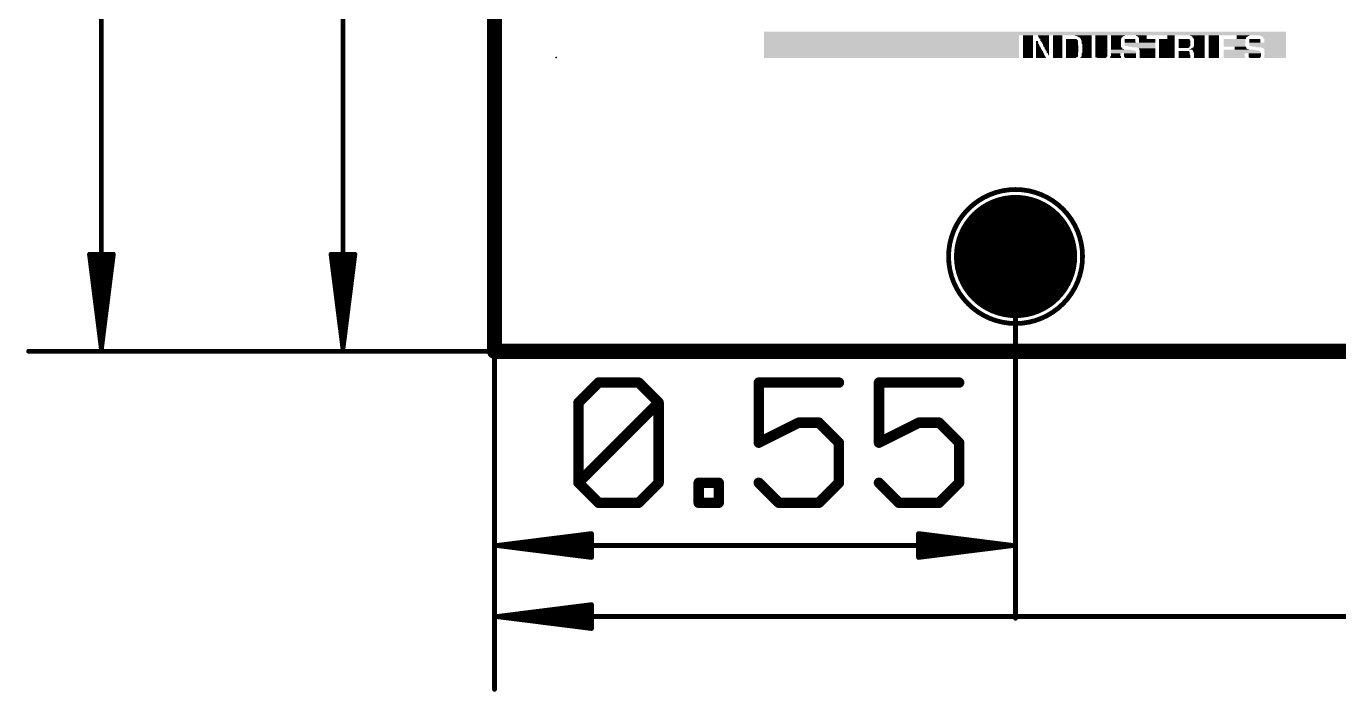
# Model space of a CAD drawing. Extents: x -15 to 76.8, y -9.1 to 59.1.
# Drawn here: x -12.56 to 22.64, y -9.13 to 8.71 of the extents above; entities that cross this region are included whole.
import ezdxf

# ---------------------------------------------------------------- set-up
doc = ezdxf.new("R2010")
doc.units = 0
for name, color, linetype in [('1', 12, 'CONTINUOUS'), ('16', 5, 'CONTINUOUS'), ('20', 53, 'CONTINUOUS'), ('21', 40, 'CONTINUOUS'), ('23', 53, 'CONTINUOUS'), ('29', 253, 'CONTINUOUS'), ('47', 253, 'CONTINUOUS'), ('51', 253, 'CONTINUOUS')]:
    doc.layers.add(name, color=color, linetype=linetype)

# ---------------------------------------------------------------- blocks, each defined once
blk = doc.blocks.new('RECT')
blk.add_solid([(-0.5, -0.5), (0.5, -0.5), (-0.5, 0.5), (0.5, 0.5)])

msp = doc.modelspace()

# ---------------------------------------------------------------- linework, layer by layer
at = {"layer": '1', "const_width": 0.4064}
for points in [[(0, 0), (0, 53.34)], [(68.58, 0), (0, 0)]]:
    msp.add_lwpolyline(points, dxfattribs=at)
at = {"layer": '1', "const_width": 0.2032}
for points in [[(0, 0.1016, 1), (0, -0.1016)], [(-0.1016, 0, 1), (0.1016, 0)]]:
    msp.add_lwpolyline(points, format="xyb", dxfattribs=at)
at = {"layer": '16', "const_width": 0.4064}
for points in [[(0, 0), (0, 53.34)], [(68.58, 0), (0, 0)]]:
    msp.add_lwpolyline(points, dxfattribs=at)
at = {"layer": '16', "const_width": 0.2032}
for points in [[(0, 0.1016, 1), (0, -0.1016)], [(-0.1016, 0, 1), (0.1016, 0)]]:
    msp.add_lwpolyline(points, format="xyb", dxfattribs=at)
at = {"layer": '20'}
for p, q in [((0, 53.34), (0, 0)), ((0, 0), (66.04, 0))]:
    msp.add_line(p, q, dxfattribs=at)
msp.add_circle((13.97, 2.54), 1.6, dxfattribs=at)
at = {"layer": '23'}
for p in [(1.651, 7.874), (0, 0)]:
    msp.add_point(p, dxfattribs=at)
at = {"layer": '29', "const_width": 1.6508}
msp.add_lwpolyline([(13.97, 1.7146, 1), (13.97, 3.3654, 1), (13.97, 1.7146)], format="xyb", dxfattribs=at)
at = {"layer": '47'}
for points, const_width in [([(-10.541, 0.065), (-10.541, 53.335)], 0.13), ([(-4.064, 39.94), (-4.064, 0.065)], 0.13), ([(-10.541, 0.065), (-10.8602, 2.6)], 0.13), ([(-10.8602, 2.6), (-10.2218, 2.6)], 0.13), ([(-10.541, 0.065), (-10.801, 2.6)], 0.13), ([(-10.541, 0.065), (-10.671, 2.6)], 0.13), ([(-10.2218, 2.6), (-10.541, 0.065)], 0.13), ([(-10.411, 2.6), (-10.541, 0.065)], 0.13), ([(-10.281, 2.6), (-10.541, 0.065)], 0.13), ([(-4.064, 0.065), (-4.3832, 2.6)], 0.13), ([(-4.3832, 2.6), (-3.7448, 2.6)], 0.13), ([(-4.064, 0.065), (-4.324, 2.6)], 0.13), ([(-4.064, 0.065), (-4.194, 2.6)], 0.13), ([(-3.7448, 2.6), (-4.064, 0.065)], 0.13), ([(-3.934, 2.6), (-4.064, 0.065)], 0.13), ([(-3.804, 2.6), (-4.064, 0.065)], 0.13), ([(0, 2.667), (0, -7.157)], 0.13), ([(13.97, 2.54), (13.97, -7.157)], 0.13), ([(0, 0), (-12.491, 0)], 0.13), ([(0, 0), (-6.014, 0)], 0.13), ([(0, 0), (0, -9.062)], 0.13), ([(2.2512, -1.3762), (2.7884, -0.8389)], 0.2794), ([(2.7884, -0.8389), (3.8629, -0.8389)], 0.2794), ([(3.8629, -0.8389), (4.4001, -1.3762)], 0.2794), ([(9.2342, -0.8389), (7.0853, -0.8389)], 0.2794), ([(7.0853, -0.8389), (7.0853, -2.4506)], 0.2794), ([(12.457, -0.8389), (10.3081, -0.8389)], 0.2794), ([(10.3081, -0.8389), (10.3081, -2.4506)], 0.2794), ([(2.2512, -3.5251), (2.2512, -1.3762)], 0.2794), ([(2.2512, -3.5251), (4.4001, -1.3762)], 0.2794), ([(4.4001, -1.3762), (4.4001, -3.5251)], 0.2794), ([(7.0853, -2.4506), (8.1598, -1.9134)], 0.2794), ([(8.1598, -1.9134), (8.697, -1.9134)], 0.2794), ([(8.697, -1.9134), (9.2342, -2.4506)], 0.2794), ([(10.3081, -2.4506), (11.3825, -1.9134)], 0.2794), ([(11.3825, -1.9134), (11.9197, -1.9134)], 0.2794), ([(11.9197, -1.9134), (12.457, -2.4506)], 0.2794), ([(9.2342, -2.4506), (9.2342, -3.5251)], 0.2794), ([(12.457, -2.4506), (12.457, -3.5251)], 0.2794), ([(2.7884, -4.0623), (2.2512, -3.5251)], 0.2794), ([(4.4001, -3.5251), (3.8629, -4.0623)], 0.2794), ([(5.4739, -4.0623), (5.4739, -3.5251)], 0.2794), ([(5.4739, -3.5251), (6.0112, -3.5251)], 0.2794), ([(6.0112, -3.5251), (6.0112, -4.0623)], 0.2794), ([(7.6225, -4.0623), (7.0853, -3.5251)], 0.2794), ([(9.2342, -3.5251), (8.697, -4.0623)], 0.2794), ([(10.8453, -4.0623), (10.3081, -3.5251)], 0.2794), ([(12.457, -3.5251), (11.9197, -4.0623)], 0.2794), ([(3.8629, -4.0623), (2.7884, -4.0623)], 0.2794), ([(6.0112, -4.0623), (5.4739, -4.0623)], 0.2794), ([(8.697, -4.0623), (7.6225, -4.0623)], 0.2794), ([(11.9197, -4.0623), (10.8453, -4.0623)], 0.2794), ([(0.065, -5.207), (2.6, -4.8878)], 0.13), ([(0.065, -5.207), (2.6, -4.947)], 0.13), ([(2.6, -4.8878), (2.6, -5.5262)], 0.13), ([(13.905, -5.207), (11.37, -4.8878)], 0.13), ([(11.37, -4.8878), (11.37, -5.5262)], 0.13), ([(13.905, -5.207), (11.37, -4.947)], 0.13), ([(0.065, -5.207), (2.6, -5.077)], 0.13), ([(0.065, -5.207), (13.905, -5.207)], 0.13), ([(2.6, -5.5262), (0.065, -5.207)], 0.13), ([(2.6, -5.337), (0.065, -5.207)], 0.13), ([(2.6, -5.467), (0.065, -5.207)], 0.13), ([(13.905, -5.207), (11.37, -5.077)], 0.13), ([(11.37, -5.5262), (13.905, -5.207)], 0.13), ([(11.37, -5.337), (13.905, -5.207)], 0.13), ([(11.37, -5.467), (13.905, -5.207)], 0.13), ([(0.065, -7.112), (2.6, -6.7928)], 0.13), ([(0.065, -7.112), (2.6, -6.852)], 0.13), ([(0.065, -7.112), (2.6, -6.982)], 0.13), ([(2.6, -6.7928), (2.6, -7.4312)], 0.13), ([(0.065, -7.112), (68.535, -7.112)], 0.13), ([(2.6, -7.4312), (0.065, -7.112)], 0.13), ([(2.6, -7.242), (0.065, -7.112)], 0.13), ([(2.6, -7.372), (0.065, -7.112)], 0.13)]:
    msp.add_lwpolyline(points, dxfattribs=dict(at, const_width=const_width))
for points, const_width in [([(-10.828, 2.6041, 1), (-10.8925, 2.5959)], 0.065), ([(-10.8602, 2.6325, 1), (-10.8602, 2.5675)], 0.065), ([(-10.7687, 2.6033, 1), (-10.8333, 2.5967)], 0.065), ([(-10.6385, 2.6017, 1), (-10.7035, 2.5983)], 0.065), ([(-10.3785, 2.5983, 1), (-10.4435, 2.6017)], 0.065), ([(-10.2487, 2.5967, 1), (-10.3133, 2.6033)], 0.065), ([(-10.1895, 2.5959, 1), (-10.254, 2.6041)], 0.065), ([(-10.2218, 2.5675, 1), (-10.2218, 2.6325)], 0.065), ([(-4.351, 2.6041, 1), (-4.4155, 2.5959)], 0.065), ([(-4.3832, 2.6325, 1), (-4.3832, 2.5675)], 0.065), ([(-4.2917, 2.6033, 1), (-4.3563, 2.5967)], 0.065), ([(-4.1615, 2.6017, 1), (-4.2265, 2.5983)], 0.065), ([(-3.9015, 2.5983, 1), (-3.9665, 2.6017)], 0.065), ([(-3.7717, 2.5967, 1), (-3.8363, 2.6033)], 0.065), ([(-3.7125, 2.5959, 1), (-3.777, 2.6041)], 0.065), ([(-3.7448, 2.5675, 1), (-3.7448, 2.6325)], 0.065), ([(0.0325, 2.667, 1), (-0.0325, 2.667)], 0.065), ([(14.0025, 2.54, 1), (13.9375, 2.54)], 0.065), ([(-12.491, 0.0325, 1), (-12.491, -0.0325)], 0.065), ([(-10.5732, 0.0691, 1), (-10.5088, 0.0609)], 0.065), ([(-10.5733, 0.0683, 1), (-10.5087, 0.0617)], 0.065), ([(-10.5735, 0.0633, 1), (-10.5085, 0.0667)], 0.065), ([(-10.5735, 0.0667, 1), (-10.5085, 0.0633)], 0.065), ([(-10.5735, 0.065, 1), (-10.5085, 0.065)], 0.065), ([(-10.5733, 0.0617, 1), (-10.5087, 0.0683)], 0.065), ([(-10.5732, 0.0609, 1), (-10.5088, 0.0691)], 0.065), ([(-6.014, 0.0325, 1), (-6.014, -0.0325)], 0.065), ([(-4.0962, 0.0691, 1), (-4.0318, 0.0609)], 0.065), ([(-4.0963, 0.0683, 1), (-4.0317, 0.0617)], 0.065), ([(-4.0965, 0.0633, 1), (-4.0315, 0.0667)], 0.065), ([(-4.0965, 0.0667, 1), (-4.0315, 0.0633)], 0.065), ([(-4.0965, 0.065, 1), (-4.0315, 0.065)], 0.065), ([(-4.0963, 0.0617, 1), (-4.0317, 0.0683)], 0.065), ([(-4.0962, 0.0609, 1), (-4.0318, 0.0691)], 0.065), ([(0.0325, 0, 1), (-0.0325, 0)], 0.065), ([(0, -0.0325, 1), (0, 0.0325)], 0.065), ([(0, -0.0325, 1), (0, 0.0325)], 0.065), ([(2.7884, -0.7691, 1), (2.7884, -0.9088)], 0.1397), ([(2.8378, -0.8883, 1), (2.739, -0.7896)], 0.1397), ([(3.9122, -0.7896, 1), (3.8135, -0.8883)], 0.1397), ([(3.8629, -0.9088, 1), (3.8629, -0.7691)], 0.1397), ([(7.0853, -0.7691, 1), (7.0853, -0.9088)], 0.1397), ([(7.1552, -0.8389, 1), (7.0155, -0.8389)], 0.1397), ([(9.2342, -0.9088, 1), (9.2342, -0.7691)], 0.1397), ([(10.3779, -0.8389, 1), (10.2382, -0.8389)], 0.1397), ([(10.3081, -0.7691, 1), (10.3081, -0.9088)], 0.1397), ([(12.457, -0.9088, 1), (12.457, -0.7691)], 0.1397), ([(2.321, -1.3762, 1), (2.1813, -1.3762)], 0.1397), ([(2.2018, -1.3268, 1), (2.3006, -1.4256)], 0.1397), ([(4.4699, -1.3762, 1), (4.3302, -1.3762)], 0.1397), ([(4.4495, -1.4256, 1), (4.3507, -1.3268)], 0.1397), ([(4.3507, -1.4256, 1), (4.4495, -1.3268)], 0.1397), ([(8.1598, -1.8435, 1), (8.1598, -1.9832)], 0.1397), ([(8.191, -1.9759, 1), (8.1285, -1.8509)], 0.1397), ([(8.7464, -1.864, 1), (8.6476, -1.9628)], 0.1397), ([(8.697, -1.9832, 1), (8.697, -1.8435)], 0.1397), ([(11.3825, -1.8435, 1), (11.3825, -1.9832)], 0.1397), ([(11.4137, -1.9759, 1), (11.3513, -1.8509)], 0.1397), ([(11.9691, -1.864, 1), (11.8703, -1.9628)], 0.1397), ([(11.9197, -1.9832, 1), (11.9197, -1.8435)], 0.1397), ([(7.0541, -2.3881, 1), (7.1165, -2.5131)], 0.1397), ([(7.0155, -2.4506, 1), (7.1552, -2.4506)], 0.1397), ([(9.3041, -2.4506, 1), (9.1644, -2.4506)], 0.1397), ([(9.1848, -2.5, 1), (9.2836, -2.4012)], 0.1397), ([(10.2768, -2.3881, 1), (10.3393, -2.5131)], 0.1397), ([(10.2382, -2.4506, 1), (10.3779, -2.4506)], 0.1397), ([(12.5268, -2.4506, 1), (12.3871, -2.4506)], 0.1397), ([(12.4076, -2.5, 1), (12.5064, -2.4012)], 0.1397), ([(2.1813, -3.5251, 1), (2.321, -3.5251)], 0.1397), ([(2.3006, -3.4757, 1), (2.2018, -3.5745)], 0.1397), ([(2.2018, -3.4757, 1), (2.3006, -3.5745)], 0.1397), ([(4.3302, -3.5251, 1), (4.4699, -3.5251)], 0.1397), ([(4.4495, -3.5745, 1), (4.3507, -3.4757)], 0.1397), ([(5.5438, -3.5251, 1), (5.4041, -3.5251)], 0.1397), ([(5.4739, -3.4552, 1), (5.4739, -3.5949)], 0.1397), ([(6.081, -3.5251, 1), (5.9413, -3.5251)], 0.1397), ([(6.0112, -3.5949, 1), (6.0112, -3.4552)], 0.1397), ([(7.1347, -3.4757, 1), (7.0359, -3.5745)], 0.1397), ([(9.1644, -3.5251, 1), (9.3041, -3.5251)], 0.1397), ([(9.2836, -3.5745, 1), (9.1848, -3.4757)], 0.1397), ([(10.3574, -3.4757, 1), (10.2587, -3.5745)], 0.1397), ([(12.3871, -3.5251, 1), (12.5268, -3.5251)], 0.1397), ([(12.5064, -3.5745, 1), (12.4076, -3.4757)], 0.1397), ([(2.7884, -3.9925, 1), (2.7884, -4.1322)], 0.1397), ([(2.739, -4.1117, 1), (2.8378, -4.0129)], 0.1397), ([(3.8135, -4.0129, 1), (3.9122, -4.1117)], 0.1397), ([(3.8629, -4.1322, 1), (3.8629, -3.9925)], 0.1397), ([(5.4739, -3.9925, 1), (5.4739, -4.1322)], 0.1397), ([(5.4041, -4.0623, 1), (5.5438, -4.0623)], 0.1397), ([(5.9413, -4.0623, 1), (6.081, -4.0623)], 0.1397), ([(6.0112, -4.1322, 1), (6.0112, -3.9925)], 0.1397), ([(7.6225, -3.9925, 1), (7.6225, -4.1322)], 0.1397), ([(7.5731, -4.1117, 1), (7.6719, -4.0129)], 0.1397), ([(8.6476, -4.0129, 1), (8.7464, -4.1117)], 0.1397), ([(8.697, -4.1322, 1), (8.697, -3.9925)], 0.1397), ([(10.8453, -3.9925, 1), (10.8453, -4.1322)], 0.1397), ([(10.7959, -4.1117, 1), (10.8947, -4.0129)], 0.1397), ([(11.8703, -4.0129, 1), (11.9691, -4.1117)], 0.1397), ([(11.9197, -4.1322, 1), (11.9197, -3.9925)], 0.1397), ([(2.6325, -4.8878, 1), (2.5675, -4.8878)], 0.065), ([(2.6041, -4.92, 1), (2.5959, -4.8555)], 0.065), ([(2.6033, -4.9793, 1), (2.5967, -4.9147)], 0.065), ([(11.3741, -4.8555, 1), (11.3659, -4.92)], 0.065), ([(11.4025, -4.8878, 1), (11.3375, -4.8878)], 0.065), ([(11.3733, -4.9147, 1), (11.3667, -4.9793)], 0.065), ([(0.065, -5.1745, 1), (0.065, -5.2395)], 0.065), ([(0.0691, -5.1748, 1), (0.0609, -5.2392)], 0.065), ([(0.0633, -5.1745, 1), (0.0667, -5.2395)], 0.065), ([(0.0667, -5.1745, 1), (0.0633, -5.2395)], 0.065), ([(0.0683, -5.1747, 1), (0.0617, -5.2393)], 0.065), ([(0.0617, -5.1747, 1), (0.0683, -5.2393)], 0.065), ([(0.0609, -5.1748, 1), (0.0691, -5.2392)], 0.065), ([(2.6017, -5.1095, 1), (2.5983, -5.0445)], 0.065), ([(2.5983, -5.3695, 1), (2.6017, -5.3045)], 0.065), ([(11.3717, -5.0445, 1), (11.3683, -5.1095)], 0.065), ([(11.3683, -5.3045, 1), (11.3717, -5.3695)], 0.065), ([(13.9091, -5.2392, 1), (13.9009, -5.1748)], 0.065), ([(13.9009, -5.2392, 1), (13.9091, -5.1748)], 0.065), ([(13.9083, -5.2393, 1), (13.9017, -5.1747)], 0.065), ([(13.9017, -5.2393, 1), (13.9083, -5.1747)], 0.065), ([(13.9033, -5.2395, 1), (13.9067, -5.1745)], 0.065), ([(13.9067, -5.2395, 1), (13.9033, -5.1745)], 0.065), ([(13.905, -5.2395, 1), (13.905, -5.1745)], 0.065), ([(2.5675, -5.5262, 1), (2.6325, -5.5262)], 0.065), ([(2.5959, -5.5585, 1), (2.6041, -5.494)], 0.065), ([(2.5967, -5.4993, 1), (2.6033, -5.4347)], 0.065), ([(11.3667, -5.4347, 1), (11.3733, -5.4993)], 0.065), ([(11.3659, -5.494, 1), (11.3741, -5.5585)], 0.065), ([(11.3375, -5.5262, 1), (11.4025, -5.5262)], 0.065), ([(2.6325, -6.7928, 1), (2.5675, -6.7928)], 0.065), ([(2.6041, -6.825, 1), (2.5959, -6.7605)], 0.065), ([(2.6033, -6.8843, 1), (2.5967, -6.8197)], 0.065), ([(2.6017, -7.0145, 1), (2.5983, -6.9495)], 0.065), ([(-0.0325, -7.157, 1), (0.0325, -7.157)], 0.065), ([(0.065, -7.0795, 1), (0.065, -7.1445)], 0.065), ([(0.0691, -7.0798, 1), (0.0609, -7.1442)], 0.065), ([(0.0633, -7.0795, 1), (0.0667, -7.1445)], 0.065), ([(0.0667, -7.0795, 1), (0.0633, -7.1445)], 0.065), ([(0.0683, -7.0797, 1), (0.0617, -7.1443)], 0.065), ([(0.0617, -7.0797, 1), (0.0683, -7.1443)], 0.065), ([(0.0609, -7.0798, 1), (0.0691, -7.1442)], 0.065), ([(2.5959, -7.4635, 1), (2.6041, -7.399)], 0.065), ([(2.5967, -7.4043, 1), (2.6033, -7.3397)], 0.065), ([(2.5983, -7.2745, 1), (2.6017, -7.2095)], 0.065), ([(13.9375, -7.157, 1), (14.0025, -7.157)], 0.065), ([(2.5675, -7.4312, 1), (2.6325, -7.4312)], 0.065), ([(-0.0325, -9.062, 1), (0.0325, -9.062)], 0.065)]:
    msp.add_lwpolyline(points, format="xyb", dxfattribs=dict(at, const_width=const_width))
at = {"layer": '51'}
for p, q in [((0, 53.34), (0, 0)), ((0, 0), (66.04, 0))]:
    msp.add_line(p, q, dxfattribs=at)
at = {"layer": '51', "const_width": 0.127}
msp.add_lwpolyline([(13.97, 0.744, 1), (13.97, 4.336, 1), (13.97, 0.744)], format="xyb", dxfattribs=at)

# ---------------------------------------------------------------- block references
at = {"layer": '21'}
for p, xscale, yscale in [((10.6448, 8.4608), 6.8397, 0.0167), ((10.6448, 8.444), 6.8397, 0.0168), ((14.224, 8.5613), 13.998, 0.0168), ((14.224, 8.5446), 13.998, 0.0167), ((14.224, 8.5278), 13.998, 0.0168), ((14.224, 8.5111), 13.998, 0.0167), ((14.224, 8.4943), 13.998, 0.0168), ((14.224, 8.4775), 13.998, 0.0168), ((14.2995, 8.4608), 0.2683, 0.0167), ((14.2995, 8.444), 0.2683, 0.0168), ((14.7186, 8.4608), 0.3017, 0.0167), ((14.7269, 8.444), 0.285, 0.0168), ((15.0958, 8.4608), 0.2515, 0.0167), ((15.0958, 8.444), 0.2515, 0.0168), ((15.7915, 8.4608), 0.4359, 0.0167), ((15.8166, 8.444), 0.3856, 0.0168), ((16.2692, 8.4608), 0.3185, 0.0167), ((16.2692, 8.444), 0.3185, 0.0168), ((16.7135, 8.4608), 0.3688, 0.0167), ((16.6967, 8.444), 0.3352, 0.0168), ((17.3421, 8.4608), 0.285, 0.0167), ((17.3589, 8.444), 0.2515, 0.0168), ((18.1384, 8.4608), 0.2012, 0.0167), ((18.1384, 8.444), 0.2012, 0.0168), ((18.8509, 8.4608), 0.3856, 0.0167), ((18.8677, 8.444), 0.3521, 0.0168), ((19.2867, 8.4608), 0.285, 0.0167), ((19.2867, 8.444), 0.285, 0.0168), ((20.0663, 8.4608), 0.3353, 0.0167), ((20.0495, 8.444), 0.3018, 0.0168), ((20.8793, 8.4608), 0.6874, 0.0167), ((20.8961, 8.444), 0.6538, 0.0168), ((10.6448, 8.4272), 6.8397, 0.0168), ((10.6448, 8.4105), 6.8397, 0.0167), ((10.6448, 8.3937), 6.8397, 0.0168), ((10.6448, 8.3769), 6.8397, 0.0168), ((10.6448, 8.3602), 6.8397, 0.0167), ((10.6448, 8.3434), 6.8397, 0.0168), ((10.6448, 8.3266), 6.8397, 0.0168), ((10.6448, 8.3099), 6.8397, 0.0167), ((10.6448, 8.2931), 6.8397, 0.0168), ((10.6448, 8.2764), 6.8397, 0.0167), ((10.6448, 8.2596), 6.8397, 0.0168), ((10.6448, 8.2428), 6.8397, 0.0168), ((10.6448, 8.2261), 6.8397, 0.0167), ((10.6448, 8.2093), 6.8397, 0.0168), ((10.6448, 8.1925), 6.8397, 0.0168), ((10.6448, 8.1758), 6.8397, 0.0167), ((10.6448, 8.159), 6.8397, 0.0168), ((10.6448, 8.1422), 6.8397, 0.0168), ((10.6448, 8.1255), 6.8397, 0.0167), ((10.6448, 8.1087), 6.8397, 0.0168), ((10.6448, 8.092), 6.8397, 0.0167), ((14.2995, 8.4272), 0.2683, 0.0168), ((14.2995, 8.4105), 0.2683, 0.0167), ((14.2995, 8.3937), 0.2683, 0.0168), ((14.2995, 8.3769), 0.2683, 0.0168), ((14.2995, 8.3602), 0.2683, 0.0167), ((14.2995, 8.3434), 0.2683, 0.0168), ((14.2995, 8.3266), 0.2683, 0.0168), ((14.2995, 8.3099), 0.2683, 0.0167), ((14.2995, 8.2931), 0.2683, 0.0168), ((14.2995, 8.2764), 0.2683, 0.0167), ((14.2995, 8.2596), 0.2683, 0.0168), ((14.2995, 8.2428), 0.2683, 0.0168), ((14.2995, 8.2261), 0.2683, 0.0167), ((14.2995, 8.2093), 0.2683, 0.0168), ((14.2995, 8.1925), 0.2683, 0.0168), ((14.2995, 8.1758), 0.2683, 0.0167), ((14.2995, 8.159), 0.2683, 0.0168), ((14.2995, 8.1422), 0.2683, 0.0168), ((14.2995, 8.1255), 0.2683, 0.0167), ((14.2995, 8.1087), 0.2683, 0.0168), ((14.2995, 8.092), 0.2683, 0.0167), ((14.5509, 8.2596), 0.067, 0.0168), ((14.5509, 8.2428), 0.067, 0.0168), ((14.5593, 8.2261), 0.0838, 0.0167), ((14.5593, 8.2093), 0.0838, 0.0168), ((14.5677, 8.1925), 0.1006, 0.0168), ((14.5677, 8.1758), 0.1006, 0.0167), ((14.5928, 8.092), 0.1508, 0.0167), ((14.5426, 8.3099), 0.0503, 0.0167), ((14.5426, 8.2931), 0.0503, 0.0168), ((14.5426, 8.2764), 0.0503, 0.0167), ((14.5761, 8.159), 0.1173, 0.0168), ((14.5761, 8.1422), 0.1173, 0.0168), ((14.5845, 8.1255), 0.1341, 0.0167), ((14.5845, 8.1087), 0.1341, 0.0168), ((14.7269, 8.4272), 0.285, 0.0168), ((14.7353, 8.4105), 0.2682, 0.0167), ((14.7353, 8.3937), 0.2682, 0.0168), ((14.7437, 8.3769), 0.2514, 0.0168), ((14.7521, 8.3602), 0.2347, 0.0167), ((14.7521, 8.3434), 0.2347, 0.0168), ((14.7521, 8.3266), 0.2347, 0.0168), ((14.7605, 8.3099), 0.2179, 0.0167), ((14.7688, 8.2931), 0.2012, 0.0168), ((14.7688, 8.2764), 0.2012, 0.0167), ((14.7772, 8.2596), 0.1844, 0.0168), ((14.7772, 8.2428), 0.1844, 0.0168), ((14.7856, 8.2261), 0.1676, 0.0167), ((14.7856, 8.2093), 0.1676, 0.0168), ((14.794, 8.1925), 0.1509, 0.0168), ((14.794, 8.1758), 0.1509, 0.0167), ((14.8024, 8.159), 0.1341, 0.0168), ((14.8108, 8.1422), 0.1173, 0.0168), ((14.8108, 8.1255), 0.1173, 0.0167), ((14.8108, 8.1087), 0.1173, 0.0168), ((14.8191, 8.092), 0.1006, 0.0167), ((15.0958, 8.4272), 0.2515, 0.0168), ((15.0958, 8.4105), 0.2515, 0.0167), ((15.0958, 8.3937), 0.2515, 0.0168), ((15.0958, 8.3769), 0.2515, 0.0168), ((15.0958, 8.3602), 0.2515, 0.0167), ((15.0958, 8.3434), 0.2515, 0.0168), ((15.0958, 8.3266), 0.2515, 0.0168), ((15.0958, 8.3099), 0.2515, 0.0167), ((15.0958, 8.2931), 0.2515, 0.0168), ((15.0958, 8.2764), 0.2515, 0.0167), ((15.0958, 8.2596), 0.2515, 0.0168), ((15.0958, 8.2428), 0.2515, 0.0168), ((15.0958, 8.2261), 0.2515, 0.0167), ((15.0958, 8.2093), 0.2515, 0.0168), ((15.0958, 8.1925), 0.2515, 0.0168), ((15.0958, 8.1758), 0.2515, 0.0167), ((15.0958, 8.159), 0.2515, 0.0168), ((15.0958, 8.1422), 0.2515, 0.0168), ((15.0958, 8.1255), 0.2515, 0.0167), ((15.0958, 8.1087), 0.2515, 0.0168), ((15.0958, 8.092), 0.2515, 0.0167), ((15.4645, 8.3602), 0.285, 0.0167), ((15.4729, 8.3434), 0.3018, 0.0168), ((15.4813, 8.3266), 0.3186, 0.0168), ((15.4813, 8.3099), 0.3186, 0.0167), ((15.4813, 8.2931), 0.3186, 0.0168), ((15.4813, 8.2764), 0.3186, 0.0167), ((15.4813, 8.2596), 0.3186, 0.0168), ((15.4813, 8.2428), 0.3186, 0.0168), ((15.4813, 8.2261), 0.3186, 0.0167), ((15.4813, 8.2093), 0.3186, 0.0168), ((15.4897, 8.1925), 0.3353, 0.0168), ((15.4897, 8.1758), 0.3353, 0.0167), ((15.4897, 8.159), 0.3353, 0.0168), ((15.4897, 8.1422), 0.3353, 0.0168), ((15.4897, 8.1255), 0.3353, 0.0167), ((15.4897, 8.1087), 0.3353, 0.0168), ((15.4897, 8.092), 0.3353, 0.0167), ((15.8334, 8.4272), 0.3521, 0.0168), ((15.8502, 8.4105), 0.3185, 0.0167), ((15.8585, 8.3937), 0.3018, 0.0168), ((15.8585, 8.3769), 0.3018, 0.0168), ((15.8669, 8.3602), 0.285, 0.0167), ((15.8669, 8.3434), 0.285, 0.0168), ((15.8753, 8.3266), 0.2683, 0.0168), ((15.8753, 8.3099), 0.2683, 0.0167), ((15.8753, 8.2931), 0.2683, 0.0168), ((15.8753, 8.2764), 0.2683, 0.0167), ((15.8753, 8.2596), 0.2683, 0.0168), ((15.8753, 8.2428), 0.2683, 0.0168), ((15.8837, 8.2261), 0.2515, 0.0167), ((15.8837, 8.2093), 0.2515, 0.0168), ((15.8837, 8.1925), 0.2515, 0.0168), ((15.8837, 8.1758), 0.2515, 0.0167), ((15.8837, 8.159), 0.2515, 0.0168), ((15.8837, 8.1422), 0.2515, 0.0168), ((15.8837, 8.1255), 0.2515, 0.0167), ((15.8837, 8.1087), 0.2515, 0.0168), ((15.8837, 8.092), 0.2515, 0.0167), ((16.2692, 8.4272), 0.3185, 0.0168), ((16.2692, 8.4105), 0.3185, 0.0167), ((16.2692, 8.3937), 0.3185, 0.0168), ((16.2692, 8.3769), 0.3185, 0.0168), ((16.2692, 8.3602), 0.3185, 0.0167), ((16.2692, 8.3434), 0.3185, 0.0168), ((16.2692, 8.3266), 0.3185, 0.0168), ((16.2692, 8.3099), 0.3185, 0.0167), ((16.2692, 8.2931), 0.3185, 0.0168), ((16.2692, 8.2764), 0.3185, 0.0167), ((16.2692, 8.2596), 0.3185, 0.0168), ((16.2692, 8.2428), 0.3185, 0.0168), ((16.2692, 8.2261), 0.3185, 0.0167), ((16.2692, 8.2093), 0.3185, 0.0168), ((16.2692, 8.1925), 0.3185, 0.0168), ((16.2692, 8.1758), 0.3185, 0.0167), ((16.2692, 8.159), 0.3185, 0.0168), ((16.2692, 8.1422), 0.3185, 0.0168), ((16.2692, 8.1255), 0.3185, 0.0167), ((16.2692, 8.1087), 0.3185, 0.0168), ((16.2692, 8.092), 0.3185, 0.0167), ((16.6715, 8.4105), 0.2849, 0.0167), ((16.6715, 8.3937), 0.2849, 0.0168), ((16.6632, 8.3769), 0.2682, 0.0168), ((16.6632, 8.3602), 0.2682, 0.0167), ((16.6632, 8.3434), 0.2682, 0.0168), ((16.6632, 8.3266), 0.2682, 0.0168), ((16.6632, 8.3099), 0.2682, 0.0167), ((16.6632, 8.2931), 0.2682, 0.0168), ((16.6632, 8.2764), 0.2682, 0.0167), ((16.6632, 8.2596), 0.2682, 0.0168), ((16.6632, 8.2428), 0.2682, 0.0168), ((16.6632, 8.2261), 0.2682, 0.0167), ((16.6632, 8.2093), 0.2682, 0.0168), ((16.6632, 8.1925), 0.2682, 0.0168), ((16.6632, 8.1758), 0.2682, 0.0167), ((16.6632, 8.159), 0.2682, 0.0168), ((16.6715, 8.1422), 0.2849, 0.0168), ((16.7051, 8.092), 0.352, 0.0167), ((16.68, 8.4272), 0.3017, 0.0168), ((16.68, 8.1255), 0.3017, 0.0167), ((16.68, 8.1087), 0.3017, 0.0168), ((17.3086, 8.2596), 0.8214, 0.0168), ((17.3086, 8.2428), 0.8214, 0.0168), ((17.3086, 8.2261), 0.8214, 0.0167), ((17.3086, 8.2093), 0.8214, 0.0168), ((17.3086, 8.1925), 0.8214, 0.0168), ((17.0404, 8.3602), 0.2849, 0.0167), ((17.0404, 8.3434), 0.2849, 0.0168), ((17.0404, 8.3266), 0.2849, 0.0168), ((17.0404, 8.3099), 0.2849, 0.0167), ((17.0404, 8.2931), 0.2849, 0.0168), ((17.0488, 8.2764), 0.3017, 0.0167), ((17.3505, 8.1758), 0.7376, 0.0167), ((17.4008, 8.159), 0.637, 0.0168), ((17.4762, 8.1422), 0.4862, 0.0168), ((17.3673, 8.4272), 0.2347, 0.0168), ((17.3757, 8.4105), 0.2179, 0.0167), ((17.493, 8.1255), 0.4526, 0.0167), ((17.384, 8.3937), 0.2012, 0.0168), ((17.384, 8.3769), 0.2012, 0.0168), ((17.5014, 8.3602), 0.4359, 0.0167), ((17.5014, 8.3434), 0.4359, 0.0168), ((17.5014, 8.3266), 0.4359, 0.0168), ((17.5014, 8.3099), 0.4359, 0.0167), ((17.5014, 8.2931), 0.4359, 0.0168), ((17.5014, 8.2764), 0.4359, 0.0167), ((17.5014, 8.1087), 0.4359, 0.0168), ((17.5014, 8.092), 0.4359, 0.0167), ((18.0295, 8.3602), 0.4191, 0.0167), ((18.0295, 8.3434), 0.4191, 0.0168), ((18.0295, 8.3266), 0.4191, 0.0168), ((18.0295, 8.3099), 0.4191, 0.0167), ((18.0295, 8.2931), 0.4191, 0.0168), ((18.0295, 8.2764), 0.4191, 0.0167), ((18.0295, 8.2596), 0.4191, 0.0168), ((18.0295, 8.2428), 0.4191, 0.0168), ((18.0295, 8.2261), 0.4191, 0.0167), ((18.0295, 8.2093), 0.4191, 0.0168), ((18.0295, 8.1925), 0.4191, 0.0168), ((18.0295, 8.1758), 0.4191, 0.0167), ((18.0295, 8.159), 0.4191, 0.0168), ((18.0295, 8.1422), 0.4191, 0.0168), ((18.0295, 8.1255), 0.4191, 0.0167), ((18.0295, 8.1087), 0.4191, 0.0168), ((18.0295, 8.092), 0.4191, 0.0167), ((18.1384, 8.4272), 0.2012, 0.0168), ((18.1384, 8.4105), 0.2012, 0.0167), ((18.1384, 8.3937), 0.2012, 0.0168), ((18.1384, 8.3769), 0.2012, 0.0168), ((18.4904, 8.3602), 0.3017, 0.0167), ((18.4904, 8.3434), 0.3017, 0.0168), ((18.4989, 8.3266), 0.3185, 0.0168), ((18.4989, 8.3099), 0.3185, 0.0167), ((18.4989, 8.2931), 0.3185, 0.0168), ((18.4989, 8.2764), 0.3185, 0.0167), ((18.4989, 8.2596), 0.3185, 0.0168), ((18.4989, 8.2428), 0.3185, 0.0168), ((18.4989, 8.2261), 0.3185, 0.0167), ((18.4989, 8.2093), 0.3185, 0.0168), ((18.4989, 8.1925), 0.3185, 0.0168), ((18.4904, 8.1758), 0.3017, 0.0167), ((18.4904, 8.159), 0.3017, 0.0168), ((18.4737, 8.1422), 0.2682, 0.0168), ((18.8425, 8.092), 0.4024, 0.0167), ((18.8592, 8.1087), 0.3689, 0.0168), ((18.876, 8.4272), 0.3353, 0.0168), ((18.876, 8.1255), 0.3353, 0.0167), ((18.8844, 8.4105), 0.3186, 0.0167), ((18.8844, 8.3937), 0.3186, 0.0168), ((18.8844, 8.1422), 0.3186, 0.0168), ((18.8928, 8.3769), 0.3018, 0.0168), ((18.8928, 8.1758), 0.3018, 0.0167), ((18.8928, 8.159), 0.3018, 0.0168), ((18.9012, 8.3602), 0.285, 0.0167), ((18.9012, 8.3434), 0.285, 0.0168), ((18.9012, 8.3266), 0.285, 0.0168), ((18.9012, 8.3099), 0.285, 0.0167), ((18.9012, 8.2931), 0.285, 0.0168), ((18.9012, 8.2764), 0.285, 0.0167), ((18.9012, 8.2596), 0.285, 0.0168), ((18.9012, 8.2428), 0.285, 0.0168), ((18.9012, 8.2261), 0.285, 0.0167), ((18.9012, 8.2093), 0.285, 0.0168), ((18.9012, 8.1925), 0.285, 0.0168), ((19.2867, 8.4272), 0.285, 0.0168), ((19.2867, 8.4105), 0.285, 0.0167), ((19.2867, 8.3937), 0.285, 0.0168), ((19.2867, 8.3769), 0.285, 0.0168), ((19.2867, 8.3602), 0.285, 0.0167), ((19.2867, 8.3434), 0.285, 0.0168), ((19.2867, 8.3266), 0.285, 0.0168), ((19.2867, 8.3099), 0.285, 0.0167), ((19.2867, 8.2931), 0.285, 0.0168), ((19.2867, 8.2764), 0.285, 0.0167), ((19.2867, 8.2596), 0.285, 0.0168), ((19.2867, 8.2428), 0.285, 0.0168), ((19.2867, 8.2261), 0.285, 0.0167), ((19.2867, 8.2093), 0.285, 0.0168), ((19.2867, 8.1925), 0.285, 0.0168), ((19.2867, 8.1758), 0.285, 0.0167), ((19.2867, 8.159), 0.285, 0.0168), ((19.2867, 8.1422), 0.285, 0.0168), ((19.2867, 8.1255), 0.285, 0.0167), ((19.2867, 8.1087), 0.285, 0.0168), ((19.2867, 8.092), 0.285, 0.0167), ((19.8483, 8.3602), 0.6035, 0.0167), ((19.8483, 8.1758), 0.6035, 0.0167), ((19.84, 8.3434), 0.5867, 0.0168), ((19.84, 8.3266), 0.5867, 0.0168), ((19.84, 8.3099), 0.5867, 0.0167), ((19.84, 8.2931), 0.5867, 0.0168), ((19.84, 8.2764), 0.5867, 0.0167), ((19.84, 8.2596), 0.5867, 0.0168), ((19.84, 8.2428), 0.5867, 0.0168), ((19.84, 8.2261), 0.5867, 0.0167), ((19.84, 8.2093), 0.5867, 0.0168), ((19.84, 8.1925), 0.5867, 0.0168), ((19.9992, 8.159), 0.3018, 0.0168), ((19.9992, 8.1422), 0.3018, 0.0168), ((20.0076, 8.1255), 0.3185, 0.0167), ((20.0076, 8.1087), 0.3185, 0.0168), ((20.0327, 8.092), 0.3688, 0.0167), ((20.0327, 8.4272), 0.2682, 0.0168), ((20.0244, 8.4105), 0.2515, 0.0167), ((20.0244, 8.3937), 0.2515, 0.0168), ((20.0244, 8.3769), 0.2515, 0.0168), ((20.3848, 8.3602), 0.3017, 0.0167), ((20.3848, 8.3434), 0.3017, 0.0168), ((20.3848, 8.3266), 0.3017, 0.0168), ((20.3848, 8.3099), 0.3017, 0.0167), ((20.3848, 8.2931), 0.3017, 0.0168), ((20.3848, 8.2764), 0.3017, 0.0167), ((20.7285, 8.2596), 0.9891, 0.0168), ((20.7285, 8.2428), 0.9891, 0.0168), ((20.7285, 8.2261), 0.9891, 0.0167), ((20.7285, 8.2093), 0.9891, 0.0168), ((20.7369, 8.1925), 0.9723, 0.0168), ((20.762, 8.1758), 0.922, 0.0167), ((20.8207, 8.159), 0.8047, 0.0168), ((20.8961, 8.1422), 0.6538, 0.0168), ((20.9129, 8.4272), 0.6203, 0.0168), ((20.9129, 8.4105), 0.6203, 0.0167), ((20.9129, 8.1255), 0.6203, 0.0167), ((20.9213, 8.3937), 0.6035, 0.0168), ((20.9213, 8.3769), 0.6035, 0.0168), ((20.9213, 8.1087), 0.6035, 0.0168), ((20.9296, 8.3602), 0.5868, 0.0167), ((20.9296, 8.3434), 0.5868, 0.0168), ((20.9296, 8.3266), 0.5868, 0.0168), ((20.9296, 8.3099), 0.5868, 0.0167), ((20.9296, 8.2931), 0.5868, 0.0168), ((20.9296, 8.2764), 0.5868, 0.0167), ((20.9296, 8.092), 0.5868, 0.0167), ((10.6448, 8.0752), 6.8397, 0.0168), ((10.6448, 8.0584), 6.8397, 0.0168), ((10.6448, 8.0417), 6.8397, 0.0167), ((10.6448, 8.0249), 6.8397, 0.0168), ((10.6448, 8.0081), 6.8397, 0.0168), ((10.6448, 7.9914), 6.8397, 0.0167), ((10.6448, 7.9746), 6.8397, 0.0168), ((10.6448, 7.9578), 6.8397, 0.0168), ((10.6448, 7.9411), 6.8397, 0.0167), ((10.6448, 7.9243), 6.8397, 0.0168), ((10.6448, 7.9075), 6.8397, 0.0168), ((10.6448, 7.8908), 6.8397, 0.0167), ((10.6448, 7.874), 6.8397, 0.0168), ((14.2995, 8.0752), 0.2683, 0.0168), ((14.2995, 8.0584), 0.2683, 0.0168), ((14.2995, 8.0417), 0.2683, 0.0167), ((14.2995, 8.0249), 0.2683, 0.0168), ((14.2995, 8.0081), 0.2683, 0.0168), ((14.2995, 7.9914), 0.2683, 0.0167), ((14.2995, 7.9746), 0.2683, 0.0168), ((14.2995, 7.9578), 0.2683, 0.0168), ((14.2995, 7.9411), 0.2683, 0.0167), ((14.2995, 7.9243), 0.2683, 0.0168), ((14.2995, 7.9075), 0.2683, 0.0168), ((14.2995, 7.8908), 0.2683, 0.0167), ((14.2995, 7.874), 0.2683, 0.0168), ((14.5928, 8.0752), 0.1508, 0.0168), ((14.6012, 8.0584), 0.1676, 0.0168), ((14.6096, 8.0417), 0.1844, 0.0167), ((14.6096, 8.0249), 0.1844, 0.0168), ((14.6431, 7.9075), 0.2514, 0.0168), ((14.6431, 7.8908), 0.2514, 0.0167), ((14.6515, 7.874), 0.2682, 0.0168), ((14.618, 8.0081), 0.2011, 0.0168), ((14.618, 7.9914), 0.2011, 0.0167), ((14.6264, 7.9746), 0.2179, 0.0168), ((14.6264, 7.9578), 0.2179, 0.0168), ((14.6348, 7.9411), 0.2347, 0.0167), ((14.6348, 7.9243), 0.2347, 0.0168), ((14.8191, 8.0752), 0.1006, 0.0168), ((14.8275, 8.0584), 0.0838, 0.0168), ((14.8359, 8.0417), 0.067, 0.0167), ((14.8359, 8.0249), 0.067, 0.0168), ((14.8359, 8.0081), 0.067, 0.0168), ((14.8443, 7.9914), 0.0503, 0.0167), ((14.8527, 7.9746), 0.0335, 0.0168), ((14.8527, 7.9578), 0.0335, 0.0168), ((14.8611, 7.9411), 0.0167, 0.0167), ((15.0958, 8.0752), 0.2515, 0.0168), ((15.0958, 8.0584), 0.2515, 0.0168), ((15.0958, 8.0417), 0.2515, 0.0167), ((15.0958, 8.0249), 0.2515, 0.0168), ((15.0958, 8.0081), 0.2515, 0.0168), ((15.0958, 7.9914), 0.2515, 0.0167), ((15.0958, 7.9746), 0.2515, 0.0168), ((15.0958, 7.9578), 0.2515, 0.0168), ((15.0958, 7.9411), 0.2515, 0.0167), ((15.0958, 7.9243), 0.2515, 0.0168), ((15.0958, 7.9075), 0.2515, 0.0168), ((15.0958, 7.8908), 0.2515, 0.0167), ((15.0958, 7.874), 0.2515, 0.0168), ((15.4897, 8.0752), 0.3353, 0.0168), ((15.4897, 8.0584), 0.3353, 0.0168), ((15.4897, 8.0417), 0.3353, 0.0167), ((15.4897, 8.0249), 0.3353, 0.0168), ((15.4813, 8.0081), 0.3186, 0.0168), ((15.4813, 7.9914), 0.3186, 0.0167), ((15.4813, 7.9746), 0.3186, 0.0168), ((15.4813, 7.9578), 0.3186, 0.0168), ((15.4813, 7.9411), 0.3186, 0.0167), ((15.4813, 7.9243), 0.3186, 0.0168), ((15.4813, 7.9075), 0.3186, 0.0168), ((15.4729, 7.8908), 0.3018, 0.0167), ((15.4562, 7.874), 0.2683, 0.0168), ((15.8585, 7.874), 0.3018, 0.0168), ((15.8669, 7.8908), 0.285, 0.0167), ((15.8753, 7.9914), 0.2683, 0.0167), ((15.8753, 7.9746), 0.2683, 0.0168), ((15.8753, 7.9578), 0.2683, 0.0168), ((15.8753, 7.9411), 0.2683, 0.0167), ((15.8753, 7.9243), 0.2683, 0.0168), ((15.8753, 7.9075), 0.2683, 0.0168), ((15.8837, 8.0752), 0.2515, 0.0168), ((15.8837, 8.0584), 0.2515, 0.0168), ((15.8837, 8.0417), 0.2515, 0.0167), ((15.8837, 8.0249), 0.2515, 0.0168), ((15.8837, 8.0081), 0.2515, 0.0168), ((16.2692, 8.0752), 0.3185, 0.0168), ((16.2692, 8.0584), 0.3185, 0.0168), ((16.2692, 8.0417), 0.3185, 0.0167), ((16.2692, 8.0249), 0.3185, 0.0168), ((16.2692, 8.0081), 0.3185, 0.0168), ((16.2692, 7.9914), 0.3185, 0.0167), ((16.2692, 7.9746), 0.3185, 0.0168), ((16.2692, 7.9578), 0.3185, 0.0168), ((16.2692, 7.9411), 0.3185, 0.0167), ((16.2692, 7.9243), 0.3185, 0.0168), ((16.2692, 7.9075), 0.3185, 0.0168), ((16.2609, 7.8908), 0.3017, 0.0167), ((16.2692, 7.874), 0.2514, 0.0168), ((16.6548, 7.9075), 0.285, 0.0168), ((16.6548, 7.8908), 0.285, 0.0167), ((16.6548, 7.874), 0.285, 0.0168), ((16.7973, 8.0752), 0.5364, 0.0168), ((16.8476, 8.0584), 0.637, 0.0168), ((16.6548, 7.9746), 0.2514, 0.0168), ((16.6548, 7.9578), 0.2514, 0.0168), ((16.6548, 7.9411), 0.2514, 0.0167), ((16.6548, 7.9243), 0.2514, 0.0168), ((16.8644, 8.0417), 0.6705, 0.0167), ((16.8644, 8.0249), 0.6705, 0.0168), ((16.8644, 8.0081), 0.6705, 0.0168), ((16.8644, 7.9914), 0.6705, 0.0167), ((17.0404, 7.9746), 0.3185, 0.0168), ((17.0404, 7.9578), 0.3185, 0.0168), ((17.0404, 7.9411), 0.3185, 0.0167), ((17.0404, 7.9243), 0.3185, 0.0168), ((17.0404, 7.9075), 0.3185, 0.0168), ((17.0488, 7.8908), 0.3017, 0.0167), ((17.0488, 7.874), 0.3017, 0.0168), ((17.5098, 8.0752), 0.4191, 0.0168), ((17.5098, 8.0584), 0.4191, 0.0168), ((17.5098, 8.0417), 0.4191, 0.0167), ((17.5098, 8.0249), 0.4191, 0.0168), ((17.5098, 8.0081), 0.4191, 0.0168), ((17.5098, 7.9914), 0.4191, 0.0167), ((17.5098, 7.9746), 0.4191, 0.0168), ((17.5098, 7.9578), 0.4191, 0.0168), ((17.5098, 7.9411), 0.4191, 0.0167), ((17.5098, 7.9243), 0.4191, 0.0168), ((17.5098, 7.9075), 0.4191, 0.0168), ((17.5098, 7.8908), 0.4191, 0.0167), ((17.5098, 7.874), 0.4191, 0.0168), ((18.0295, 8.0752), 0.4191, 0.0168), ((18.0295, 8.0584), 0.4191, 0.0168), ((18.0295, 8.0417), 0.4191, 0.0167), ((18.0295, 8.0249), 0.4191, 0.0168), ((18.0295, 8.0081), 0.4191, 0.0168), ((18.0295, 7.9914), 0.4191, 0.0167), ((18.0295, 7.9746), 0.4191, 0.0168), ((18.0295, 7.9578), 0.4191, 0.0168), ((18.0295, 7.9411), 0.4191, 0.0167), ((18.0295, 7.9243), 0.4191, 0.0168), ((18.0295, 7.9075), 0.4191, 0.0168), ((18.0295, 7.8908), 0.4191, 0.0167), ((18.0295, 7.874), 0.4191, 0.0168), ((18.4821, 8.0417), 0.285, 0.0167), ((18.4904, 8.0249), 0.3017, 0.0168), ((18.4904, 8.0081), 0.3017, 0.0168), ((18.4904, 7.9914), 0.3017, 0.0167), ((18.4904, 7.9746), 0.3017, 0.0168), ((18.4904, 7.9578), 0.3017, 0.0168), ((18.4989, 7.9411), 0.3185, 0.0167), ((18.4989, 7.9243), 0.3185, 0.0168), ((18.4989, 7.9075), 0.3185, 0.0168), ((18.4989, 7.8908), 0.3185, 0.0167), ((18.4989, 7.874), 0.3185, 0.0168), ((18.876, 8.0752), 0.3353, 0.0168), ((18.8844, 8.0584), 0.3186, 0.0168), ((18.8844, 8.0417), 0.3186, 0.0167), ((18.8928, 8.0249), 0.3018, 0.0168), ((18.8928, 8.0081), 0.3018, 0.0168), ((18.8928, 7.9914), 0.3018, 0.0167), ((18.9012, 7.9746), 0.285, 0.0168), ((18.9012, 7.9578), 0.285, 0.0168), ((18.9012, 7.9411), 0.285, 0.0167), ((18.9012, 7.9243), 0.285, 0.0168), ((18.9012, 7.9075), 0.285, 0.0168), ((18.9012, 7.8908), 0.285, 0.0167), ((18.9012, 7.874), 0.285, 0.0168), ((19.2867, 8.0752), 0.285, 0.0168), ((19.2867, 8.0584), 0.285, 0.0168), ((19.2867, 8.0417), 0.285, 0.0167), ((19.2867, 8.0249), 0.285, 0.0168), ((19.2867, 8.0081), 0.285, 0.0168), ((19.2867, 7.9914), 0.285, 0.0167), ((19.2867, 7.9746), 0.285, 0.0168), ((19.2867, 7.9578), 0.285, 0.0168), ((19.2867, 7.9411), 0.285, 0.0167), ((19.2867, 7.9243), 0.285, 0.0168), ((19.2867, 7.9075), 0.285, 0.0168), ((19.2867, 7.8908), 0.285, 0.0167), ((19.2867, 7.874), 0.285, 0.0168), ((19.9741, 8.0752), 0.8549, 0.0168), ((20.0244, 8.0584), 0.9555, 0.0168), ((20.0411, 8.0417), 0.989, 0.0167), ((20.0411, 8.0249), 0.989, 0.0168), ((20.0495, 8.0081), 1.0058, 0.0168), ((20.0495, 7.9914), 1.0058, 0.0167), ((19.84, 7.8908), 0.5867, 0.0167), ((19.84, 7.874), 0.5867, 0.0168), ((19.8316, 7.9746), 0.5699, 0.0168), ((19.8316, 7.9578), 0.5699, 0.0168), ((19.8316, 7.9411), 0.5699, 0.0167), ((19.8316, 7.9243), 0.5699, 0.0168), ((19.8316, 7.9075), 0.5699, 0.0168), ((20.3848, 7.9746), 0.3353, 0.0168), ((20.3848, 7.9578), 0.3353, 0.0168), ((20.3848, 7.9411), 0.3353, 0.0167), ((20.3848, 7.9243), 0.3353, 0.0168), ((20.3848, 7.9075), 0.3353, 0.0168), ((20.3764, 7.8908), 0.3185, 0.0167), ((20.3848, 7.874), 0.3017, 0.0168), ((20.9296, 8.0752), 0.5868, 0.0168), ((20.9296, 8.0584), 0.5868, 0.0168), ((20.9296, 8.0417), 0.5868, 0.0167), ((20.9296, 8.0249), 0.5868, 0.0168), ((20.9296, 8.0081), 0.5868, 0.0168), ((20.9296, 7.9411), 0.5868, 0.0167), ((20.9296, 7.9243), 0.5868, 0.0168), ((20.9296, 7.9075), 0.5868, 0.0168), ((20.9296, 7.8908), 0.5868, 0.0167), ((20.9296, 7.874), 0.5868, 0.0168), ((20.938, 7.9914), 0.57, 0.0167), ((20.938, 7.9746), 0.57, 0.0168), ((20.938, 7.9578), 0.57, 0.0168)]:
    msp.add_blockref('RECT', p, dxfattribs=dict(at, xscale=xscale, yscale=yscale))

doc.saveas('drawing.dxf')
